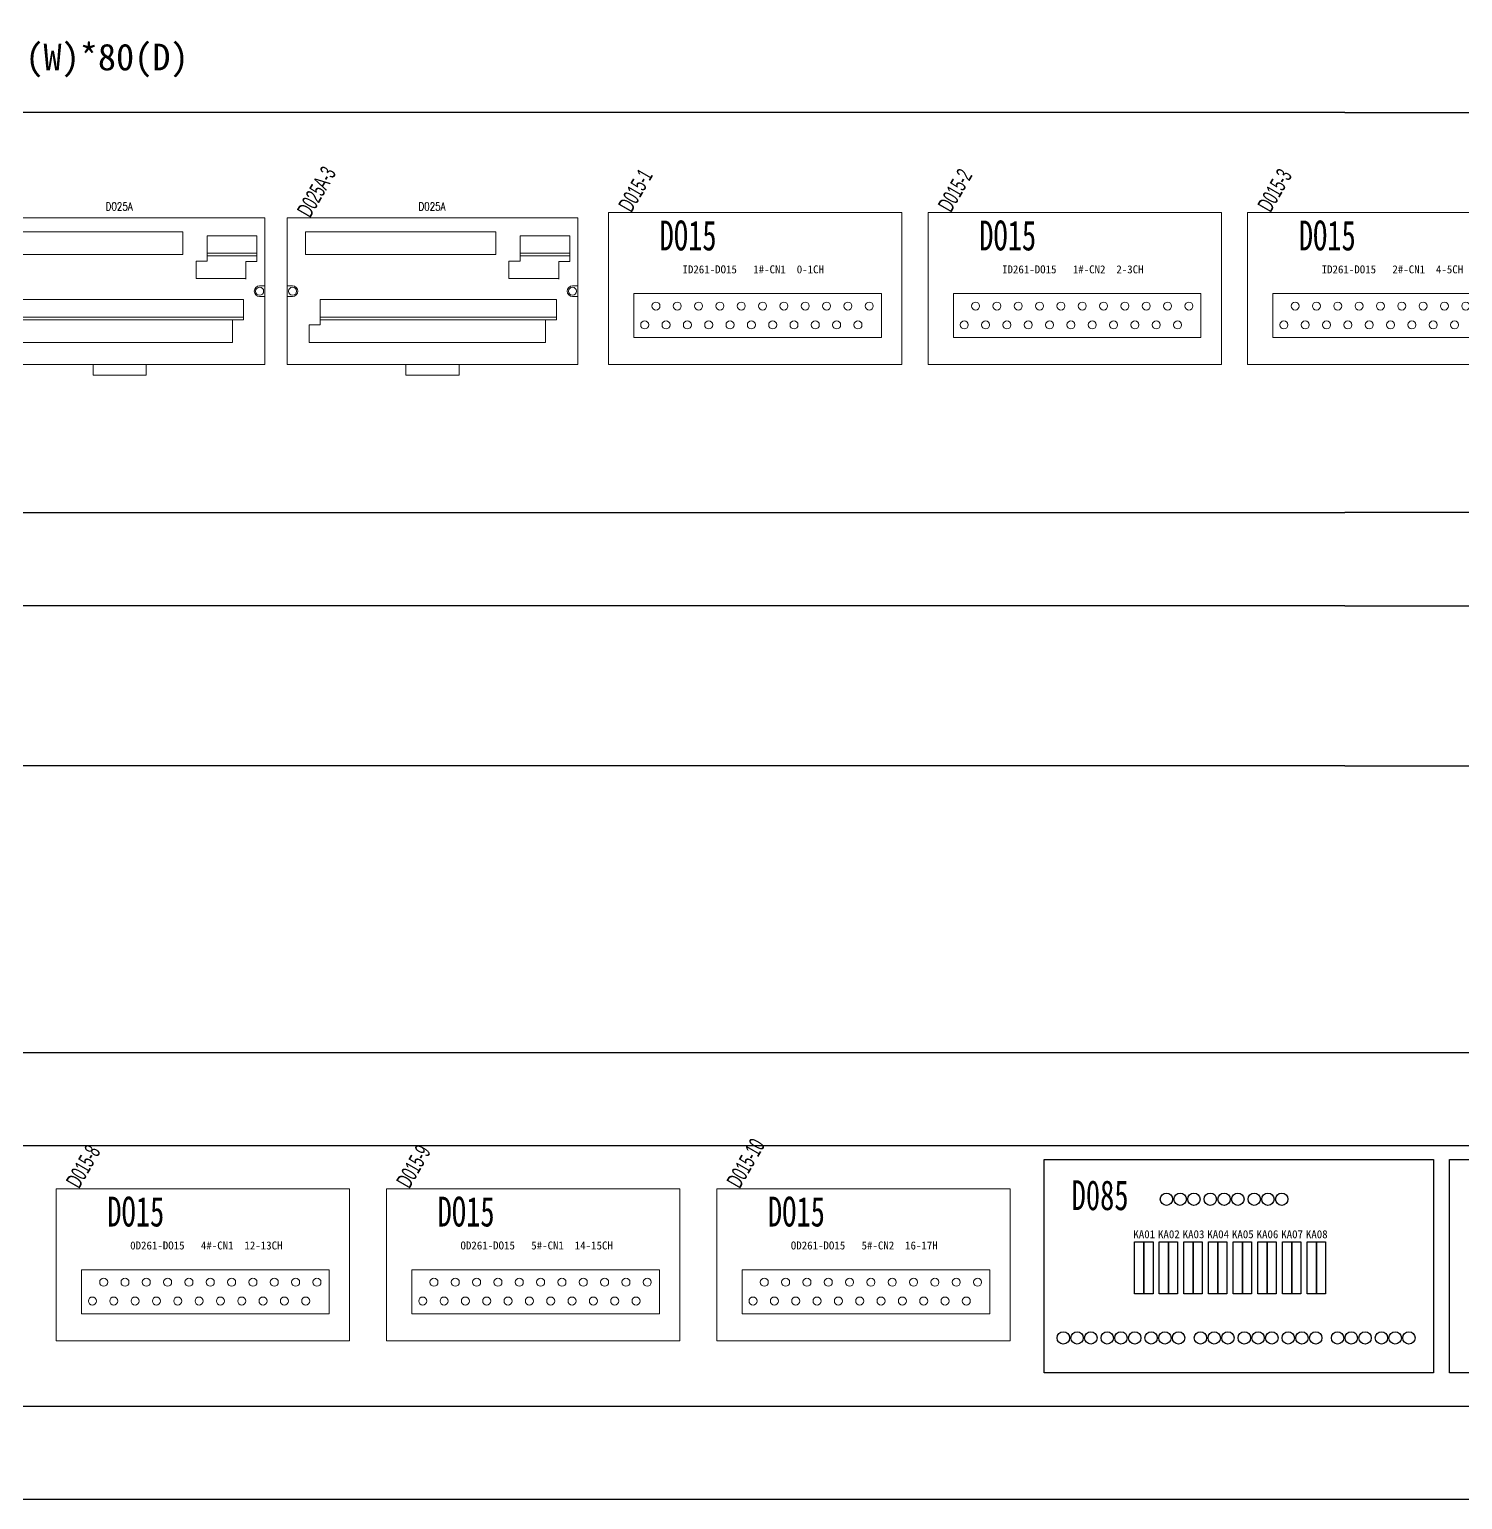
# Model space of a CAD drawing. Header units: millimetres. Extents: x -300 to 4617, y -106 to 3179.
# Drawn here: x 2653 to 3191, y 1021 to 1572 of the extents above; entities that cross this region are included whole.
import ezdxf
from ezdxf.enums import TextEntityAlignment as Align

# ---------------------------------------------------------------- set-up
doc = ezdxf.new("R2010")
doc.units = ezdxf.units.MM
doc.layers.add('细实线层', color=7, linetype='Continuous')
doc.styles.get("Standard").update_dxf_attribs({"font": ''})
doc.styles.add('WD', font='romans.shx', dxfattribs={"width": 0.8, "bigfont": 'gbcbig.shx'})
doc.styles.add('宋', font='', dxfattribs={"width": 0.7})
doc.styles.add('样式 8', font='arial.ttf', dxfattribs={"width": 0.6, "height": 2.5})
doc.styles.get('Standard').set_extended_font_data('SimSun')
doc.styles.get('宋').set_extended_font_data('SimSun')

# ---------------------------------------------------------------- blocks, each defined once
blk = doc.blocks.new('DQ40A')
at = {"lineweight": 0}
for p, q in [((87.32, 38.83), (87.32, 48.33)), ((87.32, 48.33), (106, 48.33)), ((106, 38.64), (106, 48.33)), ((83.15, 32.27), (83.15, 38.83)), ((83.15, 38.83), (87.32, 38.83)), ((87.32, 41.76), (106, 41.76)), ((87.32, 40.76), (106, 40.76)), ((101.83, 32.08), (101.83, 38.64)), ((101.83, 38.64), (106, 38.64)), ((2, 29.5), (0, 29.5)), ((83.15, 32.27), (101.83, 32.27)), ((107, 29.5), (109, 29.5)), ((2, 25.5), (0, 25.5)), ((12.43, 14.85), (12.43, 24.35)), ((12.43, 24.35), (101, 24.35)), ((101, 16.78), (101, 24.35)), ((107, 25.5), (109, 25.5)), ((12.43, 17.78), (101, 17.78)), ((12.43, 16.78), (101, 16.78)), ((96.83, 8.29), (96.83, 16.78)), ((8.26, 8.29), (8.26, 14.85)), ((8.26, 14.85), (12.43, 14.85)), ((8.26, 8.29), (96.83, 8.29))]:
    blk.add_line(p, q, dxfattribs=at)
for points in [[(0, 55), (109, 55), (109, 0), (0, 0)], [(6.81, 49.79), (78.21, 49.79), (78.21, 41.29), (6.81, 41.29)], [(44.5, 0), (64.5, 0), (64.5, -4), (44.5, -4)]]:
    blk.add_lwpolyline(points, close=True, dxfattribs=at)
for centre in [(2, 27.5), (107, 27.5)]:
    blk.add_circle(centre, 1.5, dxfattribs=at)
for centre, start, end in [((2, 27.5), 270, 90), ((107, 27.5), 90, 270)]:
    blk.add_arc(centre, 2, start, end, dxfattribs=at)
at = {"lineweight": 0, "style": 'WD', "width": 0.8}
blk.add_attdef('型号', text='', height=3, dxfattribs=at).set_placement((54.32, 59.28), align=Align.MIDDLE)
blk = doc.blocks.new('D015')
at = {"lineweight": 0}
for p, q in [((4907.11, 1796), (4797.11, 1796)), ((4907.11, 1739), (4907.11, 1796)), ((4797.11, 1739), (4907.11, 1739))]:
    blk.add_line(p, q, dxfattribs=at)
for centre in [(4814.94, 1760.94), (4822.94, 1760.94), (4830.94, 1760.94), (4838.94, 1760.94), (4846.94, 1760.94), (4854.94, 1760.94), (4862.94, 1760.94), (4870.94, 1760.94), (4878.94, 1760.94), (4886.94, 1760.94), (4894.94, 1760.94), (4810.7, 1753.88), (4818.7, 1753.88), (4826.7, 1753.88), (4834.7, 1753.88), (4842.7, 1753.88), (4850.7, 1753.88), (4858.7, 1753.88), (4866.7, 1753.88), (4874.7, 1753.88), (4882.7, 1753.88), (4890.7, 1753.88)]:
    blk.add_circle(centre, 1.5, dxfattribs=at)
at = {"layer": '细实线层', "lineweight": 0}
for p, q in [((4797.11, 1796), (4797.11, 1739)), ((4806.62, 1749.13), (4806.62, 1765.59)), ((4806.62, 1765.59), (4899.47, 1765.59)), ((4899.47, 1765.59), (4899.47, 1749.13)), ((4899.47, 1749.13), (4806.62, 1749.13))]:
    blk.add_line(p, q, dxfattribs=at)
at = {"lineweight": 0, "insert": (4816.32, 1793.01), "char_height": 11.2, "width": 74.3703, "attachment_point": 1, "style": '宋'}
blk.add_mtext('DO15', dxfattribs=at)

msp = doc.modelspace()

# ---------------------------------------------------------------- linework, layer by layer
for p, q in [((3146.743, 1541.019), (2046.126, 1541.019)), ((3146.743, 1541.019), (3326.544, 1541.019)), ((2046.126, 1391.019), (3146.743, 1391.019)), ((3326.544, 1391.019), (3146.743, 1391.019)), ((3146.743, 1356.019), (2046.126, 1356.019)), ((3146.743, 1356.019), (3326.544, 1356.019)), ((3146.743, 1296.019), (3461.126, 1296.019)), ((2046.126, 1188.44), (3426.126, 1188.44)), ((3426.126, 1153.44), (2046.126, 1153.44)), ((2046.126, 1055.839), (3426.126, 1055.839)), ((3461.126, 1020.839), (2011.126, 1020.839))]:
    msp.add_line(p, q)
msp.add_lwpolyline([(3146.743, 1296.019), (2011.126, 1296.019), (2011.126, 1756.019), (3461.126, 1756.019)])
for points in [[(3033.907, 1148.348), (3179.907, 1148.348), (3179.907, 1068.348), (3033.907, 1068.348)], [(3185.999, 1148.348), (3331.999, 1148.348), (3331.999, 1068.348), (3185.999, 1068.348)], [(3067.865, 1117.499), (3071.311, 1117.499), (3071.311, 1098.052), (3067.865, 1098.052)], [(3071.311, 1117.499), (3074.757, 1117.499), (3074.757, 1098.052), (3071.311, 1098.052)], [(3077.109, 1117.499), (3080.555, 1117.499), (3080.555, 1098.052), (3077.109, 1098.052)], [(3080.555, 1117.499), (3084, 1117.499), (3084, 1098.052), (3080.555, 1098.052)], [(3086.352, 1117.499), (3089.798, 1117.499), (3089.798, 1098.052), (3086.352, 1098.052)], [(3089.798, 1117.499), (3093.244, 1117.499), (3093.244, 1098.052), (3089.798, 1098.052)], [(3095.596, 1117.499), (3099.042, 1117.499), (3099.042, 1098.052), (3095.596, 1098.052)], [(3099.042, 1117.499), (3102.487, 1117.499), (3102.487, 1098.052), (3099.042, 1098.052)], [(3104.839, 1117.499), (3108.285, 1117.499), (3108.285, 1098.052), (3104.839, 1098.052)], [(3108.285, 1117.499), (3111.731, 1117.499), (3111.731, 1098.052), (3108.285, 1098.052)], [(3114.083, 1117.499), (3117.529, 1117.499), (3117.529, 1098.052), (3114.083, 1098.052)], [(3117.529, 1117.499), (3120.974, 1117.499), (3120.974, 1098.052), (3117.529, 1098.052)], [(3123.326, 1117.499), (3126.772, 1117.499), (3126.772, 1098.052), (3123.326, 1098.052)], [(3126.772, 1117.499), (3130.218, 1117.499), (3130.218, 1098.052), (3126.772, 1098.052)], [(3132.57, 1117.499), (3136.016, 1117.499), (3136.016, 1098.052), (3132.57, 1098.052)], [(3136.016, 1117.499), (3139.461, 1117.499), (3139.461, 1098.052), (3136.016, 1098.052)]]:
    msp.add_lwpolyline(points, close=True)
for centre in [(3079.782, 1133.466), (3084.943, 1133.466), (3090.104, 1133.466), (3096.239, 1133.466), (3101.4, 1133.466), (3106.561, 1133.466), (3112.697, 1133.466), (3117.858, 1133.466), (3123.019, 1133.466), (3041.118, 1081.451), (3046.279, 1081.451), (3051.44, 1081.451), (3057.576, 1081.451), (3062.737, 1081.451), (3067.898, 1081.451), (3074.033, 1081.451), (3079.194, 1081.451), (3084.355, 1081.451), (3092.536, 1081.451), (3097.697, 1081.451), (3102.859, 1081.451), (3108.994, 1081.451), (3114.155, 1081.451), (3119.316, 1081.451), (3125.451, 1081.451), (3130.612, 1081.451), (3135.774, 1081.451), (3143.955, 1081.451), (3149.116, 1081.451), (3154.277, 1081.451), (3160.412, 1081.451), (3165.573, 1081.451), (3170.734, 1081.451)]:
    msp.add_circle(centre, 2.319)

# ---------------------------------------------------------------- block references
at = {"lineweight": 0}
for p in [(2632.725, 1446.47), (2750.047, 1446.47)]:
    msp.add_blockref('DQ40A', p, dxfattribs=at).add_auto_attribs({'型号': 'D025A'})
for p in [(-1926.584, -292.534), (-1806.73, -292.534), (-1686.876, -292.534), (-2133.715, -658.57), (-2009.835, -658.57), (-1885.955, -658.57)]:
    msp.add_blockref('D015', p)

# ---------------------------------------------------------------- texts
at = {"lineweight": 0, "style": '样式 8', "width": 0.6}
for s, p in [('D025A-3', (2758.647, 1501.194)), ('D015-1', (2879.128, 1503.194)), ('D015-2', (2998.982, 1503.194)), ('D015-3', (3118.836, 1503.194)), ('D015-8', (2671.997, 1137.157)), ('D015-9', (2795.877, 1137.157)), ('D015-10', (2919.757, 1137.157))]:
    msp.add_text(s, height=6, rotation=60, dxfattribs=at).set_placement(p)
at = {"lineweight": 0, "insert": (2610.968, 1566.794), "char_height": 10, "width": 120.02374, "attachment_point": 1}
msp.add_mtext('线槽35(W)*80(D)', dxfattribs=at)
at = {"color": 0, "lineweight": -2, "char_height": 3, "attachment_point": 1}
for s, insert, width in [('ID261-DO15   1#-CN1  0-1CH               ', (2898.294, 1483.67), 61.03402), ('{\\fSimSun|b0|i0|c134|p2;ID261-DO15   1#-CN2  2-3CH }              ', (3018.148, 1483.67), 61.03402), ('ID261-DO15   2#-CN1  4-5CH               ', (3138.002, 1483.67), 61.03402), ('KA01              ', (3067.381, 1121.845), 6.50225), ('KA02              ', (3076.624, 1121.845), 6.50225), ('KA03              ', (3085.868, 1121.845), 6.50225), ('KA04              ', (3095.111, 1121.845), 6.50225), ('KA05              ', (3104.355, 1121.845), 6.50225), ('KA06              ', (3113.598, 1121.845), 6.50225), ('KA07              ', (3122.842, 1121.845), 6.50225), ('KA08              ', (3132.085, 1121.845), 6.50225), ('0D261-DO15   4#-CN1  12-13CH               ', (2691.163, 1117.634), 68.42807), ('OD261-DO15   5#-CN1  14-15CH               ', (2815.043, 1117.634), 61.03402), ('OD261-DO15   5#-CN2  16-17H               ', (2938.923, 1117.634), 61.03402)]:
    msp.add_mtext(s, dxfattribs=dict(at, insert=insert, width=width))
at = {"lineweight": 0, "insert": (3044.244, 1140.592), "char_height": 11.2, "width": 74.37029, "attachment_point": 1, "style": '宋'}
msp.add_mtext('D085', dxfattribs=at)

doc.saveas('drawing.dxf')
